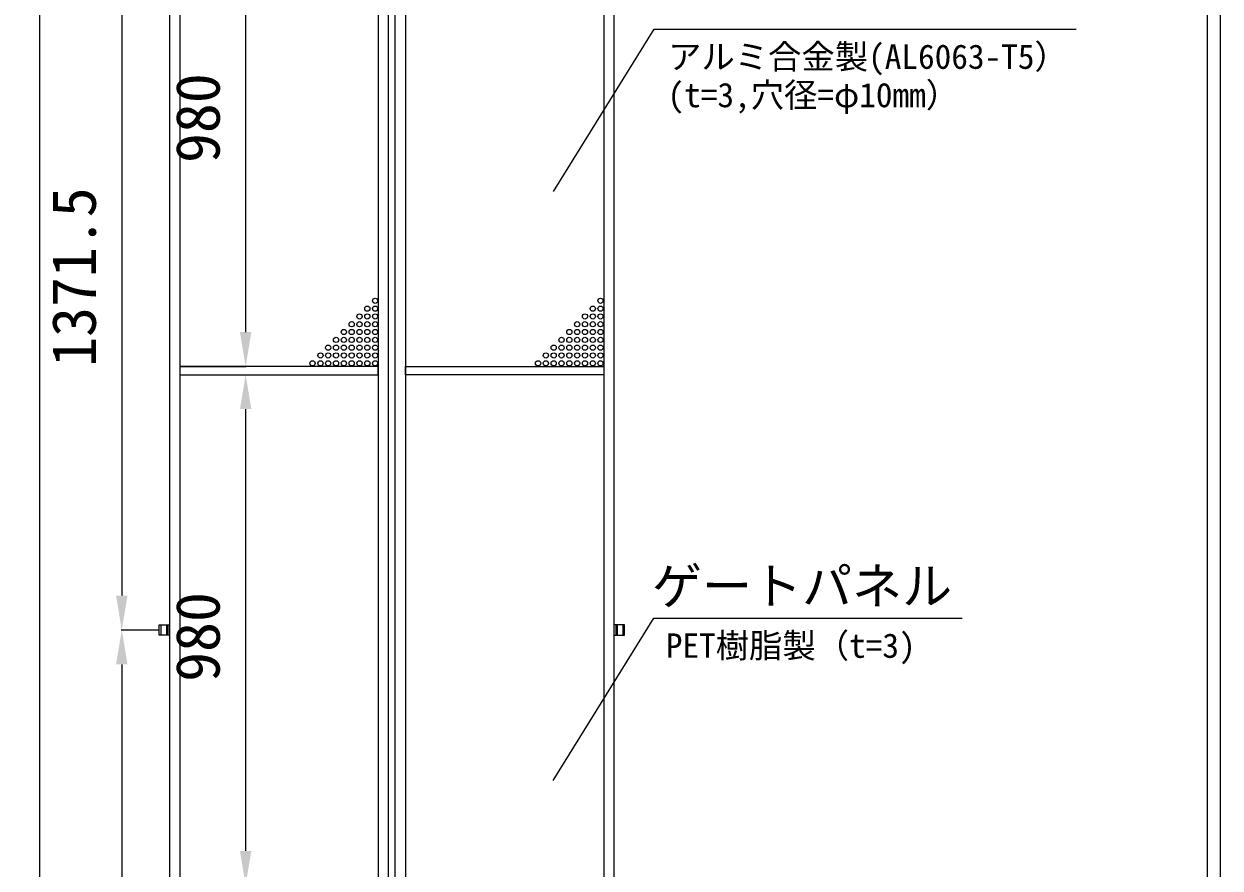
# Model space of a CAD drawing. Units: millimetres, scale not verified. Extents: x 2437 to 26587, y -17325 to 17325.
# Drawn here: x 23832 to 26587, y 7443 to 9388 of the extents above; entities that cross this region are included whole.
import ezdxf
from ezdxf.enums import TextEntityAlignment as Align

# ---------------------------------------------------------------- set-up
doc = ezdxf.new("R2010")
doc.units = ezdxf.units.MM
doc.header["$LTSCALE"] = 90
doc.linetypes.add('DASHED1', pattern=[1.8, 1.2, -0.6])
for name, color, linetype, lineweight in [('0-2_ACCG-3018', 7, 'Continuous', 18), ('0-A_図面枠', 7, 'Continuous', 18), ('0-B_寸法', 3, 'Continuous', 18), ('1-7_標準ﾊﾟﾈﾙ', 7, 'Continuous', 18), ('1-9_文字', 7, 'Continuous', 18)]:
    doc.layers.add(name, color=color, linetype=linetype, lineweight=lineweight)
doc.styles.add('ＭＳ ゴシック', font='')
doc.styles.get('ＭＳ ゴシック').set_extended_font_data('MS Gothic')

msp = doc.modelspace()

# ---------------------------------------------------------------- linework, layer by layer
at = {"layer": '0-2_ACCG-3018'}
for centre in [(24622.97, 8731.75), (24640.97, 8749.75), (24640.97, 8731.75), (25142.21, 8731.75), (25160.21, 8749.75), (25160.21, 8731.75), (24604.97, 8713.76), (24622.97, 8713.76), (24640.97, 8713.76), (25124.21, 8713.76), (25142.21, 8713.76), (25160.21, 8713.76), (24568.97, 8677.75), (24586.97, 8695.76), (24586.97, 8677.75), (24604.97, 8695.76), (24604.97, 8677.75), (24622.97, 8695.76), (24622.97, 8677.75), (24640.97, 8695.76), (24640.97, 8677.75), (25088.21, 8677.75), (25106.21, 8695.76), (25106.21, 8677.75), (25124.21, 8695.76), (25124.21, 8677.75), (25142.21, 8695.76), (25142.21, 8677.75), (25160.21, 8695.76), (25160.21, 8677.75), (24550.97, 8659.75), (24568.97, 8659.75), (24586.97, 8659.75), (24604.97, 8659.75), (24622.97, 8659.75), (24640.97, 8659.75), (25070.21, 8659.75), (25088.21, 8659.75), (25106.21, 8659.75), (25124.21, 8659.75), (25142.21, 8659.75), (25160.21, 8659.75), (24514.97, 8623.76), (24532.97, 8641.75), (24532.97, 8623.76), (24550.97, 8641.75), (24550.97, 8623.76), (24568.97, 8641.75), (24568.97, 8623.76), (24586.97, 8641.75), (24586.97, 8623.76), (24604.97, 8641.75), (24604.97, 8623.76), (24622.97, 8641.75), (24622.97, 8623.76), (24640.97, 8641.75), (24640.97, 8623.76), (25034.21, 8623.76), (25052.21, 8641.75), (25052.21, 8623.76), (25070.21, 8641.75), (25070.21, 8623.76), (25088.21, 8641.75), (25088.21, 8623.76), (25106.21, 8641.75), (25106.21, 8623.76), (25124.21, 8641.75), (25124.21, 8623.76), (25142.21, 8641.75), (25142.21, 8623.76), (25160.21, 8641.75), (25160.21, 8623.76), (24496.97, 8605.76), (24514.97, 8605.76), (24532.97, 8605.76), (24550.97, 8605.76), (24568.97, 8605.76), (24586.97, 8605.76), (24604.97, 8605.76), (24622.97, 8605.76), (24640.97, 8605.76), (25016.21, 8605.76), (25034.21, 8605.76), (25052.21, 8605.76), (25070.21, 8605.76), (25088.21, 8605.76), (25106.21, 8605.76), (25124.21, 8605.76), (25142.21, 8605.76), (25160.21, 8605.76)]:
    msp.add_circle(centre, 6, dxfattribs=at)
at = {"layer": '0-A_図面枠'}
for points in [[(2436.88, 17325), (26586.88, 17325), (26586.88, 675), (2436.88, 675)], [(23413.12, 10798.6), (26557.04, 10798.6), (26557.04, 5777.01), (23413.12, 5777.01)]]:
    msp.add_lwpolyline(points, close=True, dxfattribs=at)
at = {"layer": '0-B_寸法'}
for p, q in [((23867.8, 9713.95), (23867.8, 6268.75)), ((24342.77, 9695.36), (24342.77, 8677.75)), ((24057.55, 9557.95), (24057.55, 8070.55)), ((24192.77, 8598.56), (24343.97, 8598.56)), ((24192.77, 8579.36), (24343.97, 8579.36)), ((24342.77, 8500.16), (24342.77, 7482.56)), ((24142.67, 7991.35), (24056.35, 7991.35)), ((24142.67, 7991.35), (24056.35, 7991.35)), ((24057.55, 7912.15), (24057.55, 6424.76))]:
    msp.add_line(p, q, dxfattribs=at)
at = {"layer": '0-B_寸法', "color": 91}
for points in [[(24329.57, 8677.75), (24342.77, 8598.56), (24355.97, 8677.75)], [(24329.57, 8500.16), (24342.77, 8579.36), (24355.97, 8500.16)], [(24044.35, 8070.55), (24057.55, 7991.35), (24070.75, 8070.55)], [(24044.35, 7912.15), (24057.55, 7991.35), (24070.75, 7912.15)], [(24329.57, 7482.56), (24342.77, 7403.36), (24355.97, 7482.56)]]:
    msp.add_solid(points, dxfattribs=at)
at = {"layer": '1-7_標準ﾊﾟﾈﾙ', "linetype": 'DASHED1'}
for p, q in [((24147.47, 8003.36), (24147.47, 7979.35)), ((24160.67, 8003.36), (24160.67, 7979.35)), ((25198.32, 8003.36), (25198.32, 7979.35)), ((25211.51, 8003.36), (25211.51, 7979.35))]:
    msp.add_line(p, q, dxfattribs=at)
at = {"layer": '1-7_標準ﾊﾟﾈﾙ'}
for p, q in [((24163.32, 8003.36), (24163.32, 7979.35)), ((25195.66, 8003.36), (25195.66, 7979.35))]:
    msp.add_line(p, q, dxfattribs=at)
for points in [[(24167.87, 9793.15), (24191.57, 9793.15), (24191.57, 6189.55), (24167.87, 6189.55)], [(24671.87, 9793.15), (24648.17, 9793.15), (24648.17, 6189.55), (24671.87, 6189.55)], [(24687.12, 9793.15), (24710.81, 9793.15), (24710.81, 6189.55), (24687.12, 6189.55)], [(25191.12, 9793.15), (25167.41, 9793.15), (25167.41, 6189.55), (25191.12, 6189.55)], [(24648.17, 8598.56), (24191.57, 8598.56), (24191.57, 8579.36), (24648.17, 8579.36)], [(24710.81, 8598.56), (25167.41, 8598.56), (25167.41, 8579.36), (24710.81, 8579.36)]]:
    msp.add_lwpolyline(points, close=True, dxfattribs=at)
for points in [[(24167.87, 7979.35), (24143.87, 7979.35), (24143.87, 8003.36), (24167.87, 8003.36)], [(25191.12, 7979.35), (25215.11, 7979.35), (25215.11, 8003.36), (25191.12, 8003.36)]]:
    msp.add_lwpolyline(points, dxfattribs=at)
at = {"layer": '1-9_文字'}
for p, q in [((25051.55, 9001.71), (25283.53, 9375.61)), ((25283.53, 9375.61), (25283.96, 9375.61)), ((25283.96, 9375.61), (26255.73, 9375.61)), ((25051.11, 7645.01), (25283.1, 8018.9)), ((25283.1, 8018.9), (25283.53, 8018.9)), ((25283.53, 8018.9), (25992.96, 8018.9))]:
    msp.add_line(p, q, dxfattribs=at)

# ---------------------------------------------------------------- texts
at = {"layer": '0-B_寸法', "style": 'ＭＳ ゴシック'}
for s, p in [('980', (24313.39, 9067.2)), ('1371.5', (24028.17, 8597.64)), ('980', (24313.39, 7872))]:
    msp.add_text(s, height=101.3, rotation=90, dxfattribs=at).set_placement(p, align=Align.BOTTOM_LEFT)
at = {"layer": '1-9_文字', "style": 'ＭＳ ゴシック'}
for s, height, p in [('アルミ合金製(AL6063-T5）', 56.3, (25315.65, 9267.13)), ('(t=3,穴径=φ10mm）', 56.3, (25314.34, 9178.71)), ('ゲートパネル', 84.46, (25278.59, 8025.38)), ('PET樹脂製（t=3)', 56.3, (25310.45, 7910.41))]:
    msp.add_text(s, height=height, dxfattribs=at).set_placement(p, align=Align.BOTTOM_LEFT)

doc.saveas('drawing.dxf')
